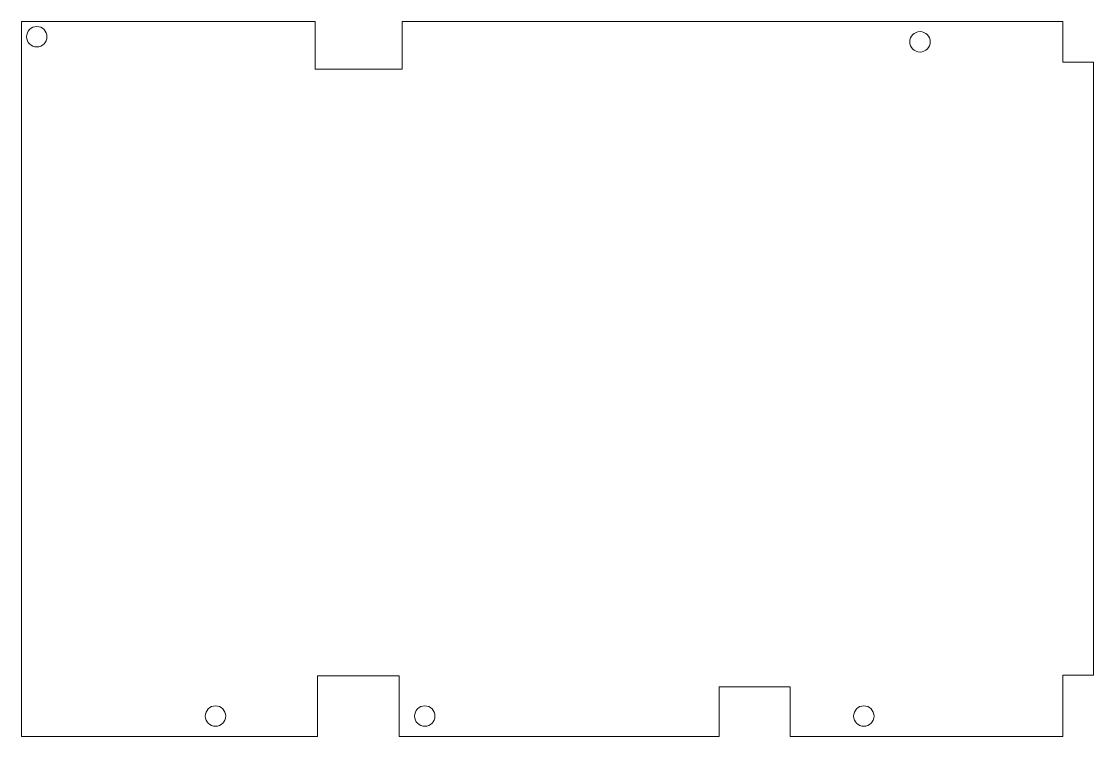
# Model space of a CAD drawing. Header units: millimetres. Extents: x 74 to 179, y 100 to 170.
import ezdxf

# ---------------------------------------------------------------- set-up
doc = ezdxf.new("R2010")
doc.units = ezdxf.units.MM

msp = doc.modelspace()

# ---------------------------------------------------------------- linework, layer by layer
at = {"color": 7, "linetype": 'Continuous', "lineweight": 18}
for p, q in [((103.13, 169.75), (74.38, 169.75)), ((74.38, 169.75), (74.38, 99.75)), ((103.13, 165.09), (103.13, 169.75)), ((176.38, 169.75), (111.68, 169.75)), ((111.68, 169.75), (111.68, 165.09)), ((176.38, 165.75), (176.38, 169.75)), ((111.68, 165.09), (103.13, 165.09)), ((179.38, 165.75), (176.38, 165.75)), ((179.38, 105.75), (179.38, 165.75)), ((103.38, 99.75), (103.38, 105.7)), ((103.38, 105.7), (111.38, 105.7)), ((111.38, 105.7), (111.38, 99.75)), ((176.38, 99.75), (176.38, 105.75)), ((176.38, 105.75), (179.38, 105.75)), ((142.7, 99.75), (142.7, 104.6)), ((142.7, 104.6), (149.66, 104.6)), ((149.66, 104.6), (149.66, 99.75)), ((74.38, 99.75), (103.38, 99.75)), ((111.38, 99.75), (142.7, 99.75)), ((149.66, 99.75), (176.38, 99.75))]:
    msp.add_line(p, q, dxfattribs=at)
for centre in [(75.88, 168.25), (162.38, 167.75), (93.38, 101.75), (113.88, 101.75), (156.88, 101.75)]:
    msp.add_circle(centre, 1, dxfattribs=at)

doc.saveas('drawing.dxf')
